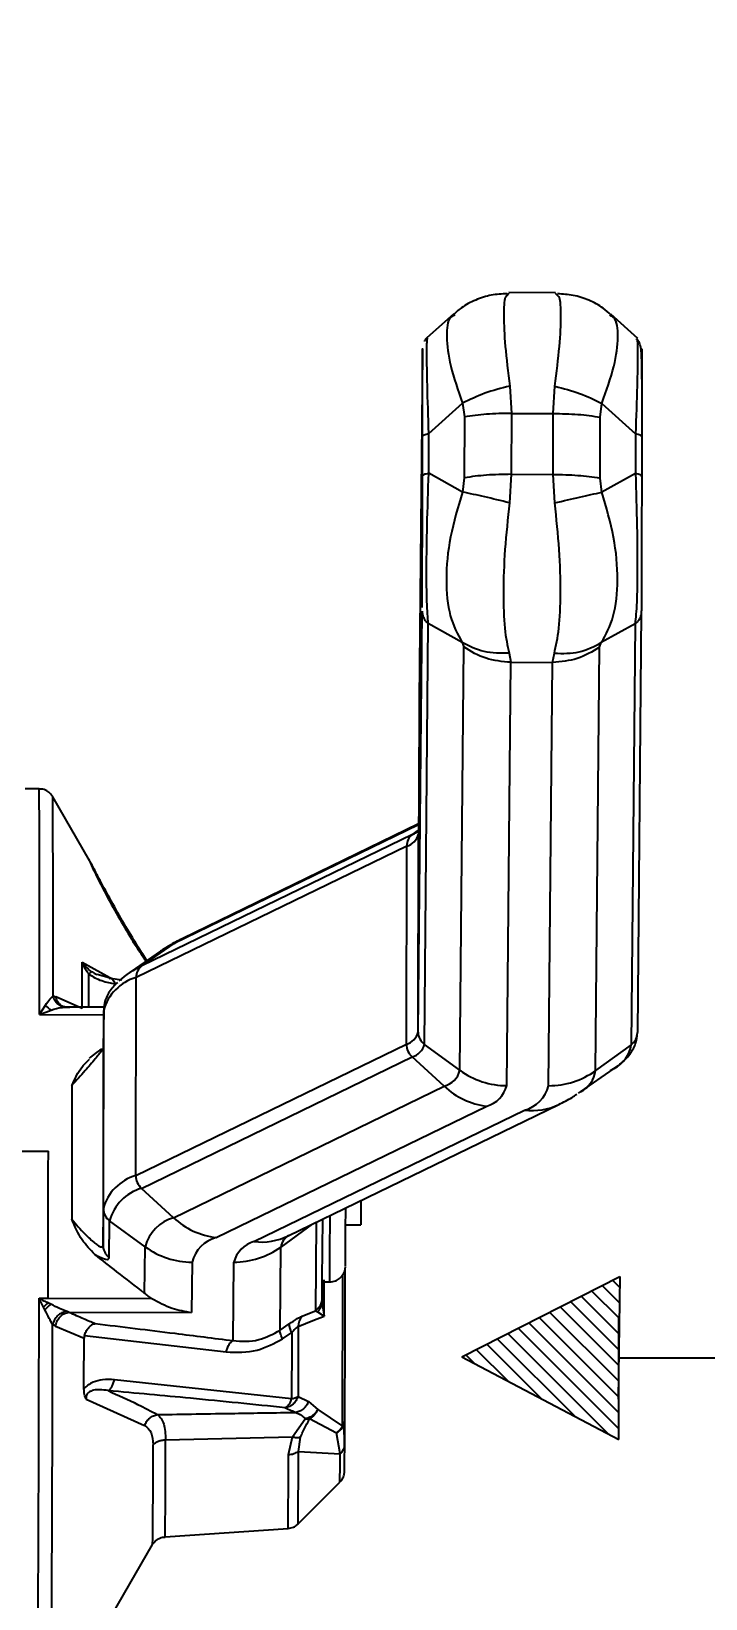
# Model space of a CAD drawing. Header units: millimetres. Extents: x 2462 to 4142, y 835 to 2023.
# Drawn here: x 3142.7 to 3185.8, y 1739.3 to 1839.5 of the extents above; entities that cross this region are included whole.
import ezdxf

# ---------------------------------------------------------------- set-up
doc = ezdxf.new("R2010")
doc.units = ezdxf.units.MM
doc.layers.add('layer 1', color=7, linetype='Continuous')
doc.layers.add('标注', color=3, linetype='Continuous', lineweight=13)
doc.styles.add('SLDTEXTSTYLE1', font='txt.shx', dxfattribs={"width": 0.7, "bigfont": 'gbcbig.shx'})
doc.dimstyles.new('SLDDIMSTYLE12$0', dxfattribs={"dimtxt": 12, "dimasz": 10, "dimexe": 0, "dimexo": 0.0625, "dimgap": 0.875, "dimtad": 1, "dimdec": 1, "dimlfac": 1.8, "dimrnd": 1e-09, "dimzin": 12, "dimdsep": 46, "dimtxsty": 'SLDTEXTSTYLE1', "dimcen": 0.09, "dimdle": 8.16, "dimclrd": 3, "dimclre": 3, "dimadec": 0, "dimazin": 3, "dimtfac": 1, "dimtdec": 1, "dimtofl": 0, "dimtmove": 0, "dimatfit": 3, "dimfxl": 0, "dimfrac": 2, "dimtolj": 1, "dimlwd": 5, "dimlwe": 5, "dimarcsym": 0})

# ---------------------------------------------------------------- blocks, each defined once
blk = doc.blocks.new('*D26')
at = {"layer": 'Defpoints', "color": 0, "transparency": 16777216}
for p in [(3218.49, 1897.93), (3130.07, 1660.73), (3230.49, 1660.73)]:
    blk.add_point(p, dxfattribs=at)
at = {"layer": '标注', "color": 3, "lineweight": 5, "transparency": 16777216}
blk.add_line((3218.55, 1897.93), (3230.49, 1897.93), dxfattribs=at)
at = {"layer": '标注', "color": 3, "linetype": 'Continuous', "lineweight": 5, "transparency": 16777216}
for p, q in [((3230.49, 1887.93), (3230.49, 1670.73)), ((3130.14, 1660.73), (3230.49, 1660.73))]:
    blk.add_line(p, q, dxfattribs=at)
at = {"layer": '标注', "color": 3, "transparency": 16777216}
for points in [[(3228.82, 1887.93), (3232.15, 1887.93), (3230.49, 1897.93)], [(3228.82, 1670.73), (3232.15, 1670.73), (3230.49, 1660.73)]]:
    blk.add_solid(points, dxfattribs=at)
at = {"layer": '标注', "color": 0, "transparency": 16777216, "insert": (3224.61, 1779.33), "char_height": 10, "attachment_point": 5, "rotation": 90, "style": 'SLDTEXTSTYLE1'}
blk.add_mtext('\\A1;235', dxfattribs=at)

msp = doc.modelspace()

# ---------------------------------------------------------------- hatches: boundary and pattern name
at = {"layer": 'layer 1'}
h = msp.add_hatch(dxfattribs=at)
h.set_pattern_fill('ANSI31', color=256, scale=0.225, angle=90)
h.set_pattern_definition([(135, (1970.616, -5362.9224), (-0.50513941, -0.50513941), [])])
h.paths.add_polyline_path([(3180.287, 1759.892), (3170.18, 1754.749), (3180.216, 1749.47), (3180.216, 1754.681)])

# ---------------------------------------------------------------- linework, layer by layer
at = {"color": 7, "linetype": 'Continuous', "lineweight": 25}
for p, q in [((3173.196, 1822.72), (3173.085, 1822.595)), ((3176.174, 1822.773), (3173.196, 1822.779)), ((3176.288, 1822.589), (3176.174, 1822.715)), ((3169.673, 1821.431), (3167.943, 1819.879)), ((3169.74, 1821.354), (3169.633, 1821.285)), ((3179.738, 1821.264), (3179.633, 1821.331)), ((3181.417, 1819.852), (3179.7, 1821.407)), ((3167.674, 1818.958), (3167.47, 1796.743)), ((3173.243, 1816.803), (3173.354, 1815.059)), ((3176.021, 1815.054), (3176.135, 1816.797)), ((3168.081, 1813.771), (3170.24, 1815.708)), ((3170.24, 1815.708), (3170.352, 1814.836)), ((3179.018, 1814.82), (3179.132, 1815.692)), ((3179.132, 1815.692), (3181.28, 1813.746)), ((3170.352, 1814.836), (3170.346, 1810.942)), ((3173.354, 1815.059), (3173.348, 1811.164)), ((3173.354, 1815.059), (3176.021, 1815.054)), ((3176.015, 1811.159), (3176.021, 1815.054)), ((3179.013, 1810.925), (3179.018, 1814.82)), ((3167.675, 1811.058), (3167.679, 1813.59)), ((3168.077, 1811.24), (3168.081, 1813.771)), ((3181.28, 1813.746), (3181.277, 1811.215)), ((3181.679, 1813.563), (3181.675, 1811.032)), ((3170.232, 1810.031), (3168.077, 1811.24)), ((3170.346, 1810.942), (3170.232, 1810.031)), ((3173.348, 1811.164), (3173.232, 1809.343)), ((3173.348, 1811.164), (3176.015, 1811.159)), ((3176.124, 1809.337), (3176.015, 1811.159)), ((3179.124, 1810.014), (3179.013, 1810.925)), ((3181.277, 1811.215), (3179.124, 1810.014)), ((3167.402, 1775.504), (3167.65, 1802.406)), ((3167.801, 1774.724), (3168.048, 1801.626)), ((3170.203, 1800.418), (3168.048, 1801.626)), ((3181.248, 1801.602), (3179.095, 1800.401)), ((3181.248, 1801.602), (3181.001, 1774.699)), ((3181.65, 1802.38), (3181.402, 1775.477)), ((3170.203, 1800.418), (3170.314, 1800.126)), ((3170.065, 1773.065), (3170.314, 1800.126)), ((3173.204, 1799.729), (3173.313, 1799.147)), ((3175.979, 1799.142), (3176.096, 1799.724)), ((3178.732, 1773.048), (3178.981, 1800.11)), ((3178.981, 1800.11), (3179.095, 1800.401)), ((3173.064, 1772.085), (3173.313, 1799.147)), ((3173.313, 1799.147), (3175.979, 1799.142)), ((3175.73, 1772.08), (3175.979, 1799.142)), ((3167.466, 1796.137), (3167.447, 1791.35)), ((3143.199, 1791.056), (3142.314, 1791.057)), ((3146.405, 1786.482), (3144.064, 1790.554)), ((3167.442, 1790.441), (3167.421, 1788.161)), ((3167.426, 1788.759), (3151.808, 1781.166)), ((3167.427, 1788.813), (3152.333, 1781.475)), ((3167.031, 1788.133), (3167.423, 1788.407)), ((3166.668, 1787.393), (3149.388, 1778.993)), ((3167.031, 1788.133), (3149.752, 1779.733)), ((3166.649, 1774.736), (3166.668, 1787.393)), ((3167.402, 1775.504), (3167.421, 1788.161)), ((3150.956, 1780.678), (3148.8, 1779.187)), ((3149.752, 1779.733), (3151.808, 1781.166)), ((3145.942, 1779.987), (3146.076, 1779.665)), ((3145.942, 1779.987), (3146.136, 1779.732)), ((3145.942, 1779.987), (3147.898, 1778.89)), ((3147.824, 1778.928), (3146.904, 1779.181)), ((3148.468, 1778.821), (3147.748, 1778.94)), ((3149.37, 1766.335), (3149.388, 1778.993)), ((3144.082, 1777.816), (3144.265, 1777.762)), ((3145.94, 1777.021), (3144.265, 1777.762)), ((3143.216, 1776.624), (3143.592, 1777.223)), ((3143.216, 1776.624), (3143.968, 1776.913)), ((3143.216, 1776.624), (3147.314, 1776.616)), ((3144.707, 1777.088), (3144.622, 1777.161)), ((3144.626, 1777.167), (3144.661, 1777.168)), ((3147.342, 1777.097), (3144.886, 1777.102)), ((3144.947, 1777.1), (3145.131, 1777.075)), ((3147.317, 1776.881), (3147.295, 1774.521)), ((3147.298, 1764.224), (3147.317, 1776.881)), ((3149.37, 1766.335), (3166.649, 1774.736)), ((3170.065, 1773.065), (3167.801, 1774.724)), ((3181.001, 1774.699), (3178.732, 1773.048)), ((3149.731, 1765.517), (3167.01, 1773.918)), ((3169.061, 1772.041), (3167.01, 1773.918)), ((3177.763, 1771.681), (3179.919, 1773.172)), ((3151.782, 1763.64), (3169.061, 1772.041)), ((3154.498, 1762.373), (3171.777, 1770.774)), ((3156.913, 1762.112), (3174.192, 1770.513)), ((3159.107, 1762.484), (3176.386, 1770.884)), ((3141.783, 1767.899), (3143.783, 1767.895)), ((3151.782, 1763.64), (3149.731, 1765.517)), ((3163.744, 1764.738), (3163.74, 1763.183)), ((3147.276, 1761.864), (3147.298, 1764.224)), ((3147.675, 1761.084), (3147.697, 1763.444)), ((3149.961, 1761.784), (3147.697, 1763.444)), ((3160.896, 1763.354), (3160.844, 1757.692)), ((3161.292, 1763.546), (3161.257, 1759.709)), ((3160.627, 1763.223), (3158.628, 1761.768)), ((3159.111, 1762.487), (3159.107, 1762.484)), ((3162.769, 1763.185), (3163.74, 1763.183)), ((3149.934, 1758.806), (3149.961, 1761.784)), ((3158.579, 1756.452), (3158.628, 1761.768)), ((3152.96, 1760.805), (3152.93, 1757.587)), ((3155.58, 1755.783), (3155.626, 1760.8)), ((3161.257, 1759.709), (3161.245, 1758.471)), ((3161.255, 1759.538), (3161.754, 1759.537)), ((3143.189, 1758.493), (3143.766, 1758.492)), ((3143.766, 1758.492), (3150.399, 1758.48)), ((3161.244, 1758.459), (3161.244, 1758.229)), ((3145.102, 1757.602), (3144.918, 1757.658)), ((3145.102, 1757.602), (3152.93, 1757.587)), ((3160.844, 1757.692), (3160.975, 1757.626)), ((3160.975, 1757.626), (3161.395, 1757.358)), ((3161.234, 1758.104), (3161.218, 1758.247)), ((3161.255, 1758.022), (3161.226, 1758.064)), ((3161.244, 1758.229), (3161.281, 1758.014)), ((3161.281, 1758.014), (3161.395, 1757.358)), ((3144.234, 1756.706), (3144.051, 1756.814)), ((3144.234, 1756.706), (3146.063, 1755.936)), ((3158.579, 1756.452), (3159.162, 1756.856)), ((3146.087, 1756.107), (3155.145, 1755.059)), ((3158.744, 1755.905), (3159.327, 1756.294)), ((3159.317, 1752.054), (3148, 1753.28)), ((3146.208, 1752.038), (3149.931, 1750.362)), ((3159.73, 1752.222), (3160.393, 1751.902)), ((3160.393, 1751.902), (3160.983, 1751.376)), ((3160.983, 1751.376), (3162.563, 1750.318)), ((3159.367, 1749.629), (3160.187, 1750.787)), ((3160.47, 1750.801), (3162.183, 1749.891)), ((3162.702, 1749.059), (3162.681, 1750.47)), ((3151.274, 1749.45), (3159.367, 1749.629)), ((3159.118, 1748.495), (3159.367, 1749.629)), ((3159.756, 1748.705), (3159.882, 1749.617)), ((3162.416, 1748.553), (3162.183, 1749.891)), ((3159.756, 1748.705), (3162.416, 1748.553)), ((3159.727, 1744.063), (3162.4, 1746.727)), ((3151.239, 1743.24), (3159.089, 1743.774)), ((3143.953, 1731.554), (3150.442, 1742.744))]:
    msp.add_line(p, q, dxfattribs=at)
at = {"color": 7, "linetype": 'Continuous', "lineweight": 25, "flags": 128}
for points in [[(3151.808, 1781.166), (3152.108, 1781.356), (3152.333, 1781.475)], [(3151.08, 1780.761), (3151.022, 1780.722), (3150.956, 1780.678)], [(3151.808, 1781.166), (3151.388, 1780.947), (3151.08, 1780.761)], [(3145.94, 1777.021), (3145.941, 1777.413), (3145.941, 1777.8), (3145.941, 1778.18), (3145.941, 1778.554), (3145.941, 1778.922), (3145.941, 1779.284), (3145.941, 1779.639), (3145.942, 1779.987)], [(3146.373, 1777.099), (3146.374, 1777.41), (3146.374, 1777.721), (3146.374, 1778.028), (3146.374, 1778.331), (3146.374, 1778.629), (3146.374, 1778.924), (3146.374, 1779.214)], [(3147.295, 1774.521), (3147.293, 1773.02), (3147.291, 1771.488), (3147.289, 1769.928), (3147.287, 1768.345), (3147.285, 1766.743), (3147.282, 1765.126), (3147.279, 1763.498), (3147.276, 1761.864)], [(3145.289, 1772.099), (3145.287, 1771.066), (3145.286, 1770.02), (3145.284, 1768.961), (3145.283, 1767.892), (3145.281, 1766.814), (3145.28, 1765.728), (3145.278, 1764.635), (3145.276, 1763.538)], [(3177.639, 1771.598), (3177.697, 1771.636), (3177.763, 1771.681)], [(3143.766, 1758.492), (3143.769, 1759.673), (3143.771, 1760.856), (3143.773, 1762.039), (3143.775, 1763.221), (3143.777, 1764.399), (3143.779, 1765.572), (3143.781, 1766.738), (3143.783, 1767.895)], [(3162.717, 1750.705), (3162.723, 1752.398), (3162.729, 1754.312), (3162.734, 1756.398), (3162.739, 1758.603), (3162.743, 1760.371)], [(3161.395, 1757.358), (3161.396, 1757.822), (3161.397, 1758.288), (3161.398, 1758.756), (3161.399, 1759.226), (3161.4, 1759.666)], [(3162.563, 1750.318), (3162.569, 1752.075), (3162.575, 1754.061), (3162.581, 1756.225), (3162.586, 1758.513), (3162.589, 1759.985)], [(3159.742, 1756.684), (3160.668, 1757.062), (3161.395, 1757.358)], [(3159.99, 1757.342), (3160.468, 1757.538), (3160.844, 1757.692)], [(3159.742, 1756.684), (3159.74, 1756.106), (3159.739, 1755.533), (3159.737, 1754.965), (3159.736, 1754.402), (3159.735, 1753.847), (3159.733, 1753.297), (3159.732, 1752.756), (3159.73, 1752.222)], [(3146.056, 1752.698), (3146.057, 1753.096), (3146.058, 1753.497), (3146.059, 1753.899), (3146.06, 1754.303), (3146.061, 1754.709), (3146.062, 1755.116), (3146.063, 1755.525), (3146.063, 1755.936)], [(3159.327, 1756.294), (3159.326, 1755.746), (3159.325, 1755.201), (3159.323, 1754.662), (3159.322, 1754.128), (3159.321, 1753.6), (3159.319, 1753.077), (3159.318, 1752.562), (3159.317, 1752.054)]]:
    msp.add_lwpolyline(points, dxfattribs=at)
at = {"color": 7, "linetype": 'Continuous', "lineweight": 25}
for centre, radius, start, end in [((1659.46, 1782.119), 1483.766, 359.787804, 0.345097), ((1790.903, 1782.335), 1353.186, 359.808689, 0.348016), ((3167.558, 1787.415), 0.891, 126.27936, 181.38624), ((3166.372, 1788.437), 1.084, 285.80968, 345.28933), ((3165.901, 1790.53), 2.65, 295.24418, 305.37832), ((3145.64, 1780.113), 0.625, 314.19082, 322.46077), ((3147.523, 1778.372), 1.425, 134.50456, 143.7613), ((3152.071, 1774.6), 5.632, 114.31767, 132.14262), ((3150.279, 1779.014), 0.891, 126.27965, 181.38624), ((3150.201, 1776.124), 2.982, 105.80968, 165.28933), ((3144.604, 1778.067), 1.317, 219.82595, 241.14282), ((3166.353, 1775.779), 1.084, 285.80968, 345.28934), ((3168.368, 1775.506), 0.966, 180.13473, 234.04922), ((3180.437, 1775.482), 0.965, 305.75488, 359.70234), ((3167.766, 1774.741), 1.118, 180.24064, 227.4025), ((3166.7, 1775.013), 1.138, 285.80916, 345.29049), ((3178.926, 1775.022), 2.1, 298.20725, 351.16182), ((3168.667, 1773.432), 1.446, 285.80968, 345.28933), ((3173.067, 1777.176), 5.091, 233.86445, 269.96206), ((3175.747, 1777.167), 5.087, 269.81807, 305.9323), ((3176.875, 1773.337), 1.879, 298.20725, 351.16182), ((3172.355, 1775.558), 4.819, 226.87008, 263.10388), ((3171.272, 1772.556), 1.852, 285.80968, 345.28933), ((3173.589, 1772.642), 2.214, 285.80968, 345.28933), ((3174.648, 1774.484), 3.997, 263.45746, 295.77052), ((3150.182, 1763.466), 2.982, 105.80968, 165.28933), ((3150.528, 1762.701), 2.927, 105.8094, 165.28943), ((3150.487, 1766.34), 1.118, 180.24064, 227.40217), ((3148.264, 1764.226), 0.966, 180.13471, 234.04896), ((3152.495, 1761.119), 2.62, 105.80968, 165.28933), ((3155.076, 1767.157), 4.819, 226.87009, 263.10389), ((2535.603, 1764.379), 626.169, 359.556913, 359.945099), ((2653.719, 1764.525), 509.052, 359.55152, 359.97077), ((3155.101, 1760.243), 2.214, 105.80968, 165.28933), ((3157.369, 1766.083), 3.997, 263.45746, 295.77041), ((3159.646, 1761.611), 1.03, 118.70132, 171.24577), ((3152.963, 1765.896), 5.091, 233.86445, 269.96206), ((3157.418, 1760.33), 1.852, 105.80968, 165.28933), ((3155.642, 1765.887), 5.087, 269.81792, 305.9322), ((-643.832, 1758.978), 3787.021, 359.577542, 359.992665), ((3146.06, 1755.521), 3.526, 130.58235, 137.10171), ((3160.637, 1756.722), 0.897, 136.25638, 182.45189), ((-242.082, 1757.237), 3386.133, 359.565433, 359.992842), ((3160.116, 1756.832), 0.954, 178.53629, 214.28679), ((3159.11, 1753.158), 1.123, 280.60062, 303.54163), ((3161.781, 1750.737), 0.937, 295.39792, 358.00277), ((3162.128, 1750.716), 0.59, 317.63471, 358.94086), ((2760.942, 1748.535), 390.333, 359.22278, 0.13442), ((3161.602, 1750.792), 1.072, 302.82082, 333.78084), ((2744.955, 1748.205), 405.523, 359.22834, 0.13034), ((2810.598, 1748.29), 348.52, 359.25748, 0.03361), ((2814.91, 1748.514), 344.845, 359.26054, 0.03172), ((3085.122, 1748.29), 77.294, 358.84083, 0.19433)]:
    msp.add_arc(centre, radius, start, end, dxfattribs=at)
for points, knots in [([(3173.087, 1822.707), (3172.746, 1822.689), (3172.057, 1822.652), (3171.063, 1822.33), (3170.219, 1821.891), (3169.781, 1821.49), (3169.6, 1821.325)], [0, 0, 0, 0, 0.2655793, 0.5371604, 0.8089121, 1, 1, 1, 1]), ([(3173.085, 1822.595), (3173.04, 1822.567), (3172.895, 1822.475), (3172.842, 1821.369), (3172.925, 1819.454), (3173.137, 1817.689), (3173.243, 1816.803)], [0, 0, 0, 0, 0.130481, 0.4195627, 0.708722, 1, 1, 1, 1]), ([(3176.135, 1816.797), (3176.244, 1817.683), (3176.459, 1819.447), (3176.541, 1821.362), (3176.485, 1822.468), (3176.335, 1822.56), (3176.288, 1822.589)], [0, 0, 0, 0, 0.291277, 0.580435, 0.8695156, 1, 1, 1, 1]), ([(3179.721, 1821.345), (3179.556, 1821.497), (3179.135, 1821.885), (3178.31, 1822.314), (3177.318, 1822.642), (3176.628, 1822.681), (3176.287, 1822.701)], [0, 0, 0, 0, 0.1773745, 0.4537399, 0.7299254, 1, 1, 1, 1]), ([(3169.633, 1821.285), (3169.58, 1821.256), (3169.266, 1821.086), (3169.168, 1820.013), (3169.377, 1818.165), (3169.952, 1816.529), (3170.24, 1815.708)], [0, 0, 0, 0, 0.063268, 0.3746954, 0.6862063, 1, 1, 1, 1]), ([(3179.132, 1815.692), (3179.422, 1816.512), (3180, 1818.145), (3180.207, 1819.991), (3180.107, 1821.064), (3179.791, 1821.236), (3179.738, 1821.264)], [0, 0, 0, 0, 0.3142358, 0.6261853, 0.9380513, 1, 1, 1, 1]), ([(3167.946, 1819.87), (3167.936, 1819.861), (3167.866, 1819.798), (3167.822, 1819.715), (3167.784, 1819.644)], [0, 0, 0, 0, 0.15119103, 1, 1, 1, 1]), ([(3168.081, 1813.771), (3168.044, 1814.852), (3167.977, 1816.853), (3167.949, 1818.947), (3167.965, 1819.931), (3168.005, 1819.826), (3168.017, 1819.794)], [0, 0, 0, 0, 0.3258743, 0.6036927, 0.8816137, 1, 1, 1, 1]), ([(3181.341, 1819.766), (3181.355, 1819.797), (3181.401, 1819.901), (3181.42, 1818.906), (3181.391, 1816.811), (3181.319, 1814.818), (3181.28, 1813.746)], [0, 0, 0, 0, 0.118836, 0.3972893, 0.6759167, 1, 1, 1, 1]), ([(3181.679, 1817.242), (3181.679, 1817.669), (3181.679, 1818.592), (3181.645, 1819.419), (3181.449, 1819.694), (3181.381, 1819.791)], [0, 0, 0, 0, 0.358739, 0.7752182, 1, 1, 1, 1]), ([(3167.679, 1813.59), (3167.68, 1814.354), (3167.682, 1815.777), (3167.683, 1817.485), (3167.682, 1818.702), (3167.679, 1819.353), (3167.676, 1819.096), (3167.674, 1818.958)], [0, 0, 0, 0, 0.20872371, 0.38836947, 0.55468562, 0.75997191, 1, 1, 1, 1]), ([(3181.674, 1818.932), (3181.676, 1819.06), (3181.679, 1819.297), (3181.681, 1818.875), (3181.683, 1817.857), (3181.682, 1816.074), (3181.68, 1814.443), (3181.679, 1813.563)], [0, 0, 0, 0, 0.2085412, 0.3881399, 0.5544367, 0.759769, 1, 1, 1, 1]), ([(3173.243, 1816.803), (3172.7, 1816.663), (3171.612, 1816.383), (3170.697, 1815.933), (3170.24, 1815.709)], [0, 0, 0, 0, 0.50000229, 1, 1, 1, 1]), ([(3176.135, 1816.797), (3176.675, 1816.657), (3177.762, 1816.373), (3178.674, 1815.92), (3179.132, 1815.692)], [0, 0, 0, 0, 0.4968674, 1, 1, 1, 1]), ([(3167.651, 1802.656), (3167.652, 1802.827), (3167.655, 1803.208), (3167.66, 1804.405), (3167.665, 1806.137), (3167.671, 1808.451), (3167.674, 1810.145), (3167.675, 1811.058)], [0, 0, 0, 0, 0.1567304, 0.348086, 0.5252691, 0.7440429, 1, 1, 1, 1]), ([(3168.048, 1801.626), (3168.014, 1802.018), (3167.949, 1802.743), (3167.927, 1805.068), (3167.965, 1808.01), (3168.038, 1810.11), (3168.077, 1811.24)], [0, 0, 0, 0, 0.2702915, 0.5008839, 0.7316205, 1, 1, 1, 1]), ([(3181.277, 1811.215), (3181.312, 1810.076), (3181.378, 1807.966), (3181.401, 1805.019), (3181.362, 1802.709), (3181.288, 1801.989), (3181.248, 1801.602)], [0, 0, 0, 0, 0.2705363, 0.5011773, 0.7319034, 1, 1, 1, 1]), ([(3181.675, 1811.032), (3181.674, 1810.242), (3181.671, 1808.772), (3181.667, 1806.655), (3181.661, 1804.793), (3181.655, 1803.183), (3181.652, 1802.661), (3181.65, 1802.38)], [0, 0, 0, 0, 0.2087237, 0.3883695, 0.5546856, 0.7599719, 1, 1, 1, 1]), ([(3170.232, 1810.031), (3169.942, 1809.066), (3169.366, 1807.143), (3169.124, 1804.387), (3169.35, 1801.99), (3169.918, 1800.943), (3170.203, 1800.418)], [0, 0, 0, 0, 0.2509317, 0.5000153, 0.7490533, 1, 1, 1, 1]), ([(3173.232, 1809.343), (3172.692, 1809.473), (3171.606, 1809.736), (3170.692, 1809.932), (3170.232, 1810.031)], [0, 0, 0, 0, 0.4968674, 1, 1, 1, 1]), ([(3176.124, 1809.338), (3176.668, 1809.467), (3177.756, 1809.725), (3178.668, 1809.918), (3179.124, 1810.014)], [0, 0, 0, 0, 0.5000008, 1, 1, 1, 1]), ([(3179.095, 1800.401), (3179.385, 1800.925), (3179.963, 1801.97), (3180.205, 1804.366), (3179.978, 1807.123), (3179.409, 1809.048), (3179.124, 1810.014)], [0, 0, 0, 0, 0.2509467, 0.4999847, 0.7490684, 1, 1, 1, 1]), ([(3173.232, 1809.343), (3173.123, 1808.336), (3172.906, 1806.331), (3172.812, 1803.541), (3172.891, 1801.178), (3173.099, 1800.213), (3173.204, 1799.729)], [0, 0, 0, 0, 0.2509316, 0.5000152, 0.7490533, 1, 1, 1, 1]), ([(3176.096, 1799.724), (3176.206, 1800.208), (3176.424, 1801.171), (3176.519, 1803.534), (3176.439, 1806.324), (3176.229, 1808.33), (3176.124, 1809.337)], [0, 0, 0, 0, 0.2509467, 0.4999848, 0.7490685, 1, 1, 1, 1]), ([(3173.204, 1799.729), (3172.66, 1799.721), (3171.573, 1799.705), (3170.66, 1800.18), (3170.203, 1800.418)], [0, 0, 0, 0, 0.4999999, 1, 1, 1, 1]), ([(3176.096, 1799.724), (3176.636, 1799.714), (3177.722, 1799.693), (3178.636, 1800.164), (3179.095, 1800.401)], [0, 0, 0, 0, 0.49686744, 1, 1, 1, 1]), ([(3167.47, 1796.743), (3167.469, 1796.667), (3167.468, 1796.531), (3167.467, 1796.259), (3167.466, 1796.137)], [0, 0, 0, 0, 0.5508938, 1, 1, 1, 1]), ([(3144.078, 1790.512), (3144.053, 1790.562), (3143.977, 1790.709), (3143.758, 1790.902), (3143.478, 1791.041), (3143.284, 1791.04), (3143.207, 1791.04)], [0, 0, 0, 0, 0.1582571, 0.4672751, 0.7878151, 1, 1, 1, 1]), ([(3167.447, 1791.35), (3167.446, 1791.144), (3167.444, 1790.739), (3167.443, 1790.539), (3167.442, 1790.441)], [0, 0, 0, 0, 0.5097088, 1, 1, 1, 1]), ([(3146.369, 1786.537), (3146.369, 1786.538), (3146.356, 1786.557), (3146.386, 1786.487), (3146.461, 1786.315), (3146.653, 1785.908), (3147.046, 1785.108), (3147.49, 1784.272), (3147.722, 1783.834)], [0, 0, 0, 0, 0.0035147, 0.1343787, 0.2670283, 0.4024902, 0.6866685, 1, 1, 1, 1]), ([(3148.742, 1782.236), (3148.456, 1782.731), (3147.897, 1783.698), (3147.267, 1784.862), (3146.879, 1785.595), (3146.655, 1786.018), (3146.491, 1786.328), (3146.433, 1786.431), (3146.405, 1786.482)], [0, 0, 0, 0, 0.2761052, 0.5399605, 0.6646183, 0.7810211, 0.8926751, 1, 1, 1, 1]), ([(3147.722, 1783.834), (3147.998, 1783.337), (3148.548, 1782.343), (3149.399, 1780.956), (3149.821, 1780.331), (3150.022, 1780.032)], [0, 0, 0, 0, 0.3429205, 0.6863659, 1, 1, 1, 1]), ([(3150.071, 1780.066), (3149.899, 1780.336), (3149.527, 1780.922), (3149.017, 1781.776), (3148.742, 1782.236)], [0, 0, 0, 0, 0.4613627, 1, 1, 1, 1]), ([(3152.333, 1781.475), (3152.049, 1781.337), (3151.658, 1781.148), (3151.292, 1780.885), (3151.192, 1780.813)], [0, 0, 0, 0, 0.7275003, 1, 1, 1, 1]), ([(3146.076, 1779.665), (3146.127, 1779.571), (3146.214, 1779.411), (3146.327, 1779.272), (3146.374, 1779.214)], [0, 0, 0, 0, 0.5830316, 1, 1, 1, 1]), ([(3146.525, 1779.388), (3146.449, 1779.444), (3146.307, 1779.549), (3146.19, 1779.674), (3146.136, 1779.732)], [0, 0, 0, 0, 0.5364801, 1, 1, 1, 1]), ([(3146.525, 1779.388), (3146.604, 1779.338), (3146.735, 1779.256), (3146.861, 1779.203), (3146.91, 1779.183)], [0, 0, 0, 0, 0.6084364, 1, 1, 1, 1]), ([(3146.374, 1779.214), (3146.496, 1779.134), (3146.758, 1778.961), (3147.328, 1778.729), (3147.757, 1778.644), (3148.037, 1778.589)], [0, 0, 0, 0, 0.2320046, 0.4979825, 1, 1, 1, 1]), ([(3148.194, 1778.68), (3148.008, 1778.486), (3147.641, 1778.102), (3147.363, 1777.466), (3147.329, 1777.045), (3147.317, 1776.888)], [0, 0, 0, 0, 0.3918062, 0.7742593, 1, 1, 1, 1]), ([(3147.639, 1778.932), (3147.68, 1778.941), (3147.765, 1778.961), (3147.879, 1778.9), (3147.976, 1778.779), (3148.017, 1778.652), (3148.037, 1778.589)], [0, 0, 0, 0, 0.2454954, 0.5, 0.7545047, 1, 1, 1, 1]), ([(3143.592, 1777.223), (3143.692, 1777.366), (3143.868, 1777.617), (3144.017, 1777.756), (3144.082, 1777.816)], [0, 0, 0, 0, 0.5684211, 1, 1, 1, 1]), ([(3144.947, 1777.1), (3144.852, 1777.108), (3144.657, 1777.123), (3144.393, 1777.279), (3144.183, 1777.515), (3144.115, 1777.718), (3144.082, 1777.816)], [0, 0, 0, 0, 0.2432266, 0.5000017, 0.7567759, 1, 1, 1, 1]), ([(3145.131, 1777.075), (3145.032, 1777.074), (3144.829, 1777.071), (3144.558, 1777.215), (3144.35, 1777.451), (3144.293, 1777.661), (3144.265, 1777.762)], [0, 0, 0, 0, 0.2423334, 0.4999392, 0.757578, 1, 1, 1, 1]), ([(3143.968, 1776.913), (3144.188, 1776.98), (3144.537, 1777.086), (3144.836, 1777.096), (3144.947, 1777.1)], [0, 0, 0, 0, 0.6290875, 1, 1, 1, 1]), ([(3179.69, 1773.046), (3179.959, 1773.222), (3180.511, 1773.584), (3181.049, 1774.23), (3181.358, 1774.892), (3181.39, 1775.314), (3181.402, 1775.47)], [0, 0, 0, 0, 0.2864826, 0.5880535, 0.8470996, 1, 1, 1, 1]), ([(3147.244, 1774.41), (3147.22, 1774.373), (3147.166, 1774.287), (3147.002, 1774.072), (3146.67, 1773.663), (3146.071, 1772.963), (3145.569, 1772.409), (3145.288, 1772.099)], [0, 0, 0, 0, 0.0869463, 0.2001877, 0.3216681, 0.6201156, 1, 1, 1, 1]), ([(3147.226, 1774.404), (3147.183, 1774.398), (3147.087, 1774.385), (3146.791, 1774.152), (3146.514, 1773.93), (3146.382, 1773.824)], [0, 0, 0, 0, 0.2958671, 0.6635897, 1, 1, 1, 1]), ([(3147.295, 1774.521), (3147.293, 1774.503), (3147.291, 1774.481), (3147.25, 1774.419), (3147.244, 1774.41)], [0, 0, 0, 0, 0.8538467, 1, 1, 1, 1]), ([(3145.288, 1772.099), (3145.48, 1772.52), (3145.765, 1773.145), (3146.258, 1773.628), (3146.419, 1773.785)], [0, 0, 0, 0, 0.6740036, 1, 1, 1, 1]), ([(3176.386, 1770.884), (3176.67, 1771.021), (3177.061, 1771.21), (3177.427, 1771.474), (3177.526, 1771.546)], [0, 0, 0, 0, 0.7275003, 1, 1, 1, 1]), ([(3146.748, 1761.289), (3146.462, 1761.591), (3145.838, 1762.252), (3145.474, 1763.085), (3145.276, 1763.538)], [0, 0, 0, 0, 0.45684715, 1, 1, 1, 1]), ([(3145.276, 1763.538), (3145.556, 1763.218), (3146.055, 1762.645), (3146.653, 1762.08), (3146.984, 1761.842), (3147.148, 1761.76), (3147.203, 1761.773), (3147.226, 1761.778)], [0, 0, 0, 0, 0.3790957, 0.6772273, 0.7984393, 0.9114532, 1, 1, 1, 1]), ([(3147.226, 1761.778), (3147.232, 1761.778), (3147.273, 1761.779), (3147.275, 1761.824), (3147.276, 1761.864)], [0, 0, 0, 0, 0.1350956, 1, 1, 1, 1]), ([(3147.276, 1761.864), (3147.277, 1761.787), (3147.278, 1761.705), (3147.307, 1761.629), (3147.309, 1761.624)], [0, 0, 0, 0, 0.928029, 1, 1, 1, 1]), ([(3147.309, 1761.624), (3147.33, 1761.557), (3147.374, 1761.419), (3147.5, 1761.232), (3147.617, 1761.133), (3147.675, 1761.084)], [0, 0, 0, 0, 0.3156421, 0.6578211, 1, 1, 1, 1]), ([(3149.934, 1758.806), (3149.345, 1759.268), (3148.286, 1760.099), (3147.22, 1760.923), (3146.748, 1761.289)], [0, 0, 0, 0, 0.5561851, 1, 1, 1, 1]), ([(3146.748, 1761.289), (3146.89, 1761.216), (3147.163, 1761.075), (3147.454, 1760.979), (3147.64, 1760.972), (3147.663, 1761.047), (3147.675, 1761.084)], [0, 0, 0, 0, 0.2692126, 0.5180536, 0.7566326, 1, 1, 1, 1]), ([(3161.755, 1759.537), (3161.879, 1759.55), (3162.102, 1759.574), (3162.369, 1759.733), (3162.545, 1759.909), (3162.655, 1760.087), (3162.715, 1760.243), (3162.741, 1760.36), (3162.75, 1760.43), (3162.753, 1760.464), (3162.755, 1760.487), (3162.755, 1760.497), (3162.755, 1760.502)], [0, 0, 0, 0, 0.2253581, 0.4036119, 0.5521736, 0.6775076, 0.7799635, 0.8569179, 0.8961328, 0.9227153, 0.951748, 1, 1, 1, 1]), ([(3143.476, 1757.922), (3143.42, 1758.032), (3143.325, 1758.221), (3143.229, 1758.414), (3143.189, 1758.493)], [0, 0, 0, 0, 0.586698, 1, 1, 1, 1]), ([(3143.189, 1758.493), (3143.292, 1758.44), (3143.485, 1758.341), (3143.676, 1758.244), (3143.766, 1758.199)], [0, 0, 0, 0, 0.533477, 1, 1, 1, 1]), ([(3150.399, 1758.48), (3150.31, 1758.537), (3150.15, 1758.639), (3150, 1758.755), (3149.934, 1758.806)], [0, 0, 0, 0, 0.5586594, 1, 1, 1, 1]), ([(3150.399, 1758.48), (3150.824, 1758.248), (3151.65, 1757.798), (3152.512, 1757.656), (3152.93, 1757.587)], [0, 0, 0, 0, 0.5143894, 1, 1, 1, 1]), ([(3161.245, 1758.471), (3161.245, 1758.394), (3161.245, 1758.317), (3161.218, 1758.246), (3161.218, 1758.246)], [0, 0, 0, 0, 0.9959527, 1, 1, 1, 1]), ([(3143.563, 1757.75), (3143.547, 1757.782), (3143.518, 1757.839), (3143.489, 1757.896), (3143.476, 1757.922)], [0, 0, 0, 0, 0.5559019, 1, 1, 1, 1]), ([(3143.94, 1758.112), (3143.876, 1758.059), (3143.743, 1757.948), (3143.625, 1757.817), (3143.563, 1757.75)], [0, 0, 0, 0, 0.4869221, 1, 1, 1, 1]), ([(3144.051, 1756.814), (3143.983, 1756.941), (3143.833, 1757.221), (3143.659, 1757.563), (3143.563, 1757.75)], [0, 0, 0, 0, 0.4544713, 1, 1, 1, 1]), ([(3143.94, 1758.112), (3143.908, 1758.128), (3143.85, 1758.157), (3143.792, 1758.186), (3143.766, 1758.199)], [0, 0, 0, 0, 0.55572045, 1, 1, 1, 1]), ([(3144.918, 1757.658), (3144.782, 1757.717), (3144.479, 1757.847), (3144.131, 1758.018), (3143.94, 1758.112)], [0, 0, 0, 0, 0.4520229, 1, 1, 1, 1]), ([(3144.918, 1757.658), (3144.824, 1757.631), (3144.63, 1757.575), (3144.366, 1757.377), (3144.154, 1757.115), (3144.085, 1756.913), (3144.051, 1756.814)], [0, 0, 0, 0, 0.2407228, 0.4965557, 0.7542523, 1, 1, 1, 1]), ([(3144.234, 1756.706), (3144.262, 1756.814), (3144.32, 1757.037), (3144.528, 1757.323), (3144.8, 1757.533), (3145.003, 1757.579), (3145.102, 1757.602)], [0, 0, 0, 0, 0.24242406, 0.50006392, 0.75766899, 1, 1, 1, 1]), ([(3145.102, 1757.602), (3145.414, 1757.468), (3145.975, 1757.226), (3146.531, 1756.984), (3146.777, 1756.877)], [0, 0, 0, 0, 0.55570711, 1, 1, 1, 1]), ([(3159.162, 1756.856), (3159.345, 1756.979), (3159.659, 1757.189), (3159.892, 1757.297), (3159.99, 1757.342)], [0, 0, 0, 0, 0.5822537, 1, 1, 1, 1]), ([(3161.218, 1758.246), (3161.195, 1758.175), (3161.149, 1758.031), (3161.02, 1757.84), (3160.903, 1757.742), (3160.844, 1757.692)], [0, 0, 0, 0, 0.3324291, 0.6662145, 1, 1, 1, 1]), ([(3161.244, 1758.229), (3161.24, 1758.174), (3161.234, 1758.064), (3161.179, 1757.903), (3161.095, 1757.753), (3161.015, 1757.668), (3160.975, 1757.626)], [0, 0, 0, 0, 0.2477926, 0.5000002, 0.7522078, 1, 1, 1, 1]), ([(3146.087, 1756.107), (3146.118, 1756.197), (3146.186, 1756.39), (3146.356, 1756.627), (3146.537, 1756.78), (3146.68, 1756.851), (3146.753, 1756.87), (3146.777, 1756.877)], [0, 0, 0, 0, 0.2338656, 0.499894, 0.7497326, 0.9140094, 1, 1, 1, 1]), ([(3146.777, 1756.877), (3148.474, 1756.669), (3151.419, 1756.309), (3154.342, 1755.939), (3155.58, 1755.783)], [0, 0, 0, 0, 0.5762794, 1, 1, 1, 1]), ([(3155.58, 1755.783), (3156.131, 1755.744), (3157.143, 1755.673), (3158.129, 1756.208), (3158.579, 1756.452)], [0, 0, 0, 0, 0.5442934, 1, 1, 1, 1]), ([(3158.744, 1755.905), (3158.714, 1755.966), (3158.652, 1756.088), (3158.595, 1756.246), (3158.566, 1756.374), (3158.575, 1756.426), (3158.579, 1756.452)], [0, 0, 0, 0, 0.2507607, 0.5055916, 0.7575122, 1, 1, 1, 1]), ([(3159.742, 1756.684), (3159.711, 1756.667), (3159.649, 1756.631), (3159.504, 1756.501), (3159.397, 1756.376), (3159.327, 1756.294)], [0, 0, 0, 0, 0.2413974, 0.5018091, 1, 1, 1, 1]), ([(3146.087, 1756.107), (3146.079, 1756.076), (3146.066, 1756.019), (3146.064, 1755.962), (3146.063, 1755.936)], [0, 0, 0, 0, 0.5485339, 1, 1, 1, 1]), ([(3155.145, 1755.059), (3155.811, 1755.035), (3157.045, 1754.991), (3158.208, 1755.616), (3158.744, 1755.905)], [0, 0, 0, 0, 0.5390753, 1, 1, 1, 1]), ([(3155.145, 1755.059), (3155.168, 1755.144), (3155.214, 1755.318), (3155.32, 1755.537), (3155.445, 1755.706), (3155.536, 1755.757), (3155.58, 1755.783)], [0, 0, 0, 0, 0.2430444, 0.4972249, 0.7528757, 1, 1, 1, 1]), ([(3148, 1753.28), (3147.748, 1753.292), (3147.3, 1753.313), (3146.722, 1753.17), (3146.314, 1752.961), (3146.138, 1752.782), (3146.056, 1752.698)], [0, 0, 0, 0, 0.37521, 0.6669858, 0.8447724, 1, 1, 1, 1]), ([(3146.208, 1752.038), (3146.162, 1752.132), (3146.076, 1752.305), (3146.062, 1752.575), (3146.056, 1752.698)], [0, 0, 0, 0, 0.5416834, 1, 1, 1, 1]), ([(3147.6, 1752.587), (3147.423, 1752.614), (3147.122, 1752.661), (3146.751, 1752.637), (3146.527, 1752.571), (3146.406, 1752.513), (3146.308, 1752.437), (3146.237, 1752.341), (3146.202, 1752.238), (3146.193, 1752.136), (3146.203, 1752.072), (3146.208, 1752.038)], [0, 0, 0, 0, 0.3392548, 0.5783472, 0.6635743, 0.7304267, 0.7889961, 0.8436092, 0.8910481, 0.9412032, 1, 1, 1, 1]), ([(3147.6, 1752.587), (3147.641, 1752.612), (3147.726, 1752.664), (3147.84, 1752.824), (3147.938, 1753.032), (3147.979, 1753.198), (3148, 1753.28)], [0, 0, 0, 0, 0.2454954, 0.5, 0.7545046, 1, 1, 1, 1]), ([(3147.6, 1752.587), (3148.242, 1752.296), (3149.352, 1751.793), (3150.345, 1751.275), (3150.764, 1751.057)], [0, 0, 0, 0, 0.5786818, 1, 1, 1, 1]), ([(3158.917, 1751.494), (3156.906, 1751.698), (3153.168, 1752.077), (3149.359, 1752.426), (3147.6, 1752.587)], [0, 0, 0, 0, 0.5379635, 1, 1, 1, 1]), ([(3158.917, 1751.494), (3158.957, 1751.515), (3159.036, 1751.558), (3159.146, 1751.686), (3159.244, 1751.85), (3159.292, 1751.986), (3159.316, 1752.054)], [0, 0, 0, 0, 0.249989, 0.5000113, 0.7500081, 1, 1, 1, 1]), ([(3158.917, 1751.494), (3159.044, 1751.438), (3159.268, 1751.339), (3159.486, 1751.24), (3159.58, 1751.197)], [0, 0, 0, 0, 0.5669451, 1, 1, 1, 1]), ([(3160.393, 1751.902), (3160.355, 1751.814), (3160.278, 1751.635), (3160.08, 1751.417), (3159.841, 1751.257), (3159.666, 1751.217), (3159.58, 1751.197)], [0, 0, 0, 0, 0.2446171, 0.4999989, 0.7553814, 1, 1, 1, 1]), ([(3160.983, 1751.376), (3160.939, 1751.304), (3160.852, 1751.16), (3160.658, 1750.984), (3160.455, 1750.866), (3160.301, 1750.812), (3160.222, 1750.794), (3160.198, 1750.789), (3160.19, 1750.787), (3160.187, 1750.787)], [0, 0, 0, 0, 0.2498868, 0.4997726, 0.7496574, 0.9252916, 0.9752659, 0.9907836, 1, 1, 1, 1]), ([(3160.983, 1751.376), (3160.922, 1751.255), (3160.802, 1751.014), (3160.581, 1750.872), (3160.47, 1750.801)], [0, 0, 0, 0, 0.5000016, 1, 1, 1, 1]), ([(3149.931, 1750.362), (3149.969, 1750.449), (3150.048, 1750.626), (3150.249, 1750.841), (3150.494, 1751), (3150.675, 1751.038), (3150.764, 1751.057)], [0, 0, 0, 0, 0.242306, 0.4968304, 0.7530428, 1, 1, 1, 1]), ([(3149.931, 1750.362), (3150.093, 1750.242), (3150.396, 1750.017), (3150.452, 1749.411), (3150.477, 1749.128)], [0, 0, 0, 0, 0.5331504, 1, 1, 1, 1]), ([(3150.764, 1751.057), (3152.404, 1751.083), (3155.343, 1751.13), (3158.282, 1751.176), (3159.58, 1751.197)], [0, 0, 0, 0, 0.5582261, 1, 1, 1, 1]), ([(3150.764, 1751.057), (3150.918, 1750.893), (3151.211, 1750.582), (3151.254, 1749.814), (3151.274, 1749.45)], [0, 0, 0, 0, 0.5262167, 1, 1, 1, 1]), ([(3159.58, 1751.197), (3159.71, 1751.14), (3159.935, 1751.041), (3160.112, 1750.862), (3160.187, 1750.787)], [0, 0, 0, 0, 0.5802265, 1, 1, 1, 1]), ([(3159.882, 1749.617), (3159.989, 1749.85), (3160.167, 1750.235), (3160.355, 1750.572), (3160.437, 1750.732), (3160.461, 1750.782), (3160.47, 1750.801)], [0, 0, 0, 0, 0.5043385, 0.834166, 0.9378931, 1, 1, 1, 1]), ([(3160.187, 1750.787), (3160.235, 1750.784), (3160.308, 1750.78), (3160.394, 1750.788), (3160.44, 1750.795), (3160.462, 1750.799), (3160.47, 1750.801)], [0, 0, 0, 0, 0.49774733, 0.7571245, 0.91732998, 1, 1, 1, 1]), ([(3162.709, 1749.169), (3162.71, 1749.46), (3162.713, 1750.014), (3162.716, 1750.483), (3162.717, 1750.705)], [0, 0, 0, 0, 0.52561413, 1, 1, 1, 1]), ([(3159.367, 1749.629), (3159.461, 1749.612), (3159.648, 1749.576), (3159.804, 1749.603), (3159.882, 1749.617)], [0, 0, 0, 0, 0.5000001, 1, 1, 1, 1]), ([(3162.703, 1748.179), (3162.704, 1748.278), (3162.706, 1748.554), (3162.708, 1749.018), (3162.71, 1749.317)], [0, 0, 0, 0, 0.3557317, 1, 1, 1, 1]), ([(3162.45, 1746.788), (3162.464, 1746.802), (3162.526, 1746.863), (3162.595, 1746.991), (3162.654, 1747.141), (3162.678, 1747.251), (3162.687, 1747.311), (3162.691, 1747.348), (3162.694, 1747.383), (3162.695, 1747.426), (3162.697, 1747.51), (3162.7, 1747.702), (3162.702, 1748.053), (3162.703, 1748.179)], [0, 0, 0, 0, 0.0116296, 0.05379, 0.0880238, 0.1121639, 0.1269511, 0.1413228, 0.1632417, 0.21037, 0.3626789, 0.7713566, 1, 1, 1, 1]), ([(3159.098, 1743.778), (3159.211, 1743.797), (3159.417, 1743.833), (3159.63, 1743.961), (3159.713, 1744.056), (3159.733, 1744.08)], [0, 0, 0, 0, 0.4746366, 0.870142, 1, 1, 1, 1]), ([(3150.474, 1742.792), (3150.477, 1742.798), (3150.537, 1742.914), (3150.736, 1743.079), (3151.008, 1743.222), (3151.184, 1743.223), (3151.242, 1743.224)], [0, 0, 0, 0, 0.02239064, 0.43214582, 0.81097377, 1, 1, 1, 1])]:
    msp.add_open_spline(points, degree=3, knots=knots, dxfattribs=at)
for points in [[(3173.354, 1815.059), (3172.813, 1815.049), (3171.732, 1815.031), (3170.812, 1814.901), (3170.352, 1814.836)], [(3176.021, 1815.053), (3176.561, 1815.042), (3177.642, 1815.02), (3178.56, 1814.886), (3179.018, 1814.82)], [(3167.679, 1813.59), (3167.684, 1813.607), (3167.695, 1813.642), (3167.778, 1813.692), (3167.904, 1813.737), (3168.022, 1813.76), (3168.081, 1813.771)], [(3181.679, 1813.563), (3181.674, 1813.581), (3181.664, 1813.616), (3181.581, 1813.666), (3181.456, 1813.711), (3181.339, 1813.735), (3181.28, 1813.746)], [(3167.675, 1811.058), (3167.68, 1811.076), (3167.691, 1811.111), (3167.775, 1811.161), (3167.9, 1811.206), (3168.018, 1811.228), (3168.077, 1811.24)], [(3173.348, 1811.164), (3172.807, 1811.155), (3171.726, 1811.136), (3170.806, 1811.006), (3170.346, 1810.942)], [(3176.015, 1811.159), (3176.555, 1811.148), (3177.636, 1811.125), (3178.554, 1810.992), (3179.013, 1810.925)], [(3181.675, 1811.032), (3181.67, 1811.049), (3181.66, 1811.085), (3181.577, 1811.135), (3181.453, 1811.18), (3181.335, 1811.203), (3181.277, 1811.215)], [(3167.65, 1802.406), (3167.655, 1802.331), (3167.665, 1802.18), (3167.747, 1801.967), (3167.872, 1801.774), (3167.99, 1801.676), (3168.048, 1801.626)], [(3181.65, 1802.38), (3181.644, 1802.304), (3181.634, 1802.154), (3181.55, 1801.941), (3181.425, 1801.749), (3181.307, 1801.651), (3181.248, 1801.601)], [(3173.313, 1799.147), (3172.772, 1799.192), (3171.691, 1799.281), (3170.773, 1799.845), (3170.314, 1800.126)], [(3178.981, 1800.11), (3178.521, 1799.83), (3177.601, 1799.27), (3176.52, 1799.185), (3175.979, 1799.142)], [(3159.73, 1752.222), (3159.693, 1752.13), (3159.618, 1751.946), (3159.421, 1751.723), (3159.183, 1751.557), (3159.006, 1751.515), (3158.917, 1751.494)], [(3150.477, 1749.128), (3150.523, 1749.172), (3150.615, 1749.26), (3150.809, 1749.359), (3151.031, 1749.429), (3151.193, 1749.443), (3151.274, 1749.45)], [(3159.118, 1748.495), (3159.238, 1748.509), (3159.476, 1748.537), (3159.662, 1748.649), (3159.756, 1748.705)], [(3162.416, 1748.553), (3162.459, 1748.595), (3162.547, 1748.68), (3162.638, 1748.833), (3162.698, 1748.998), (3162.705, 1749.112), (3162.709, 1749.169)]]:
    msp.add_open_spline(points, degree=3, dxfattribs=at)
at = {"layer": 'layer 1'}
for p, q in [((3170.18, 1754.749), (3180.287, 1759.892)), ((3180.287, 1759.892), (3180.18, 1752.033)), ((3180.216, 1749.47), (3180.216, 1757.329)), ((3170.18, 1754.749), (3180.216, 1749.47)), ((3180.216, 1754.681), (3193.811, 1754.681))]:
    msp.add_line(p, q, dxfattribs=at)

# ---------------------------------------------------------------- dimensions: what is measured, and where the dimension line sits
at = {"layer": '标注'}
dim = msp.add_linear_dim(base=(3230.485, 1660.731), p1=(3218.485, 1897.934), p2=(3130.073, 1660.731), angle=90, text='235', dimstyle='SLDDIMSTYLE12$0', override={"dimtxt": 10, "dimtdec": 3, "dimtzin": 0}, dxfattribs=at)
dim.commit()
dim.dimension.update_dxf_attribs({"geometry": '*D26', "text_midpoint": (3224.61, 1779.332)})

doc.saveas('drawing.dxf')
